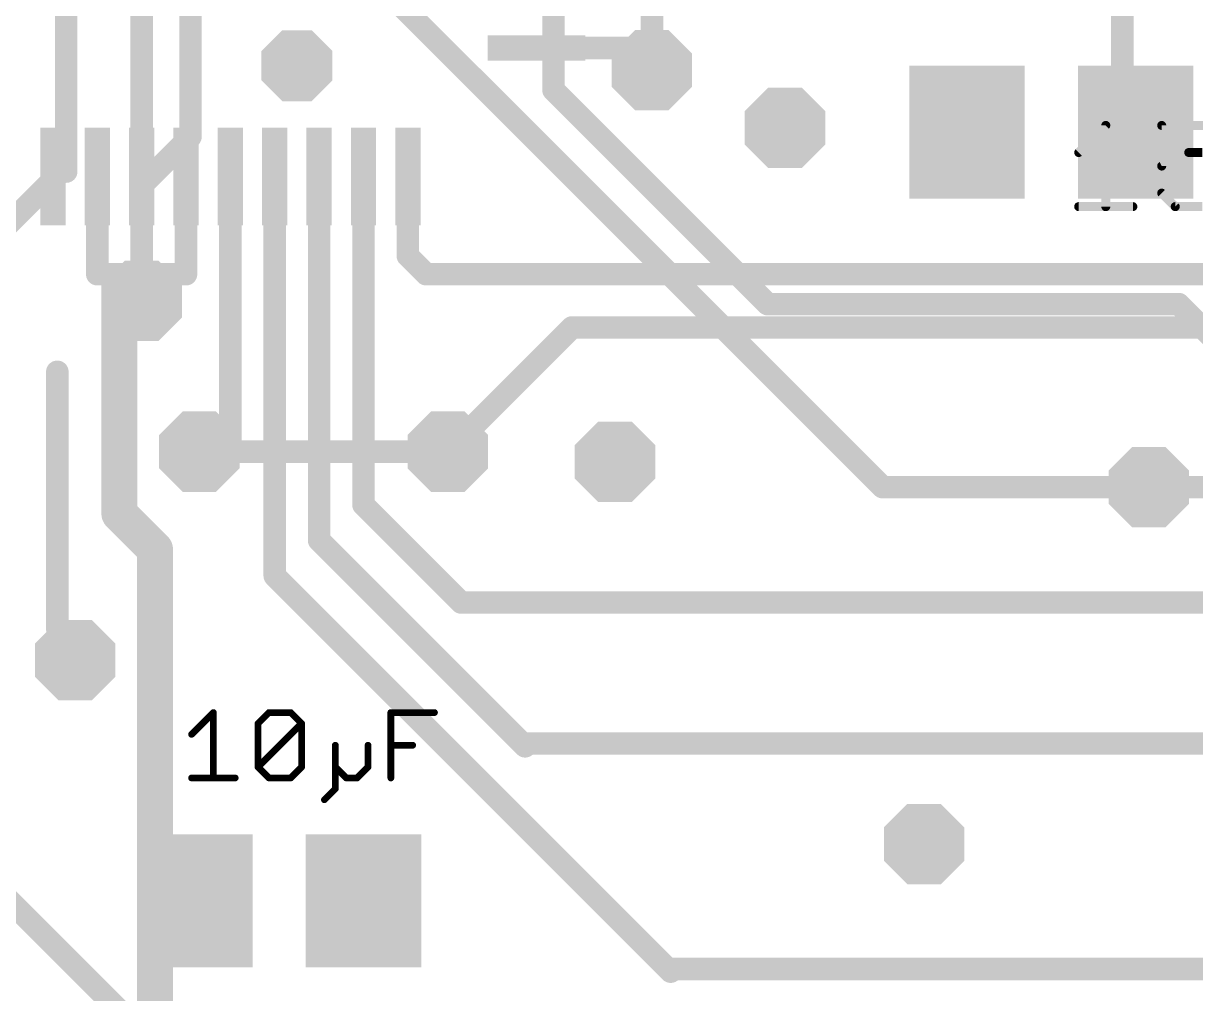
# Model space of a CAD drawing. Extents: x -2.6 to 77.4, y -0.1 to 55.9.
# Drawn here: x 36.32 to 49.53, y 13.69 to 24.63 of the extents above; entities that cross this region are included whole.
import ezdxf

# ---------------------------------------------------------------- set-up
doc = ezdxf.new("R2010")
doc.units = 0
for name, color, linetype in [('1', 12, 'CONTINUOUS'), ('16', 132, 'CONTINUOUS'), ('18', 110, 'CONTINUOUS'), ('27', 253, 'CONTINUOUS')]:
    doc.layers.add(name, color=color, linetype=linetype)

# ---------------------------------------------------------------- blocks, each defined once
blk = doc.blocks.new('RECT')
blk.add_solid([(-0.5, -0.5), (0.5, -0.5), (-0.5, 0.5), (0.5, 0.5)])
blk = doc.blocks.new('OCTAGONV')
at = {"const_width": 0.5}
blk.add_lwpolyline([(-0.25, -0.1036), (-0.25, 0.1036), (-0.1036, 0.25), (0.1036, 0.25), (0.25, 0.1036), (0.25, -0.1036), (0.1036, -0.25), (-0.1036, -0.25), (-0.25, -0.1036), (-0.25, 0.1036)], dxfattribs=at)

msp = doc.modelspace()

# ---------------------------------------------------------------- linework, layer by layer
at = {"layer": '1'}
for points, const_width in [([(48.7, 23.616), (48.7, 25.4)], 0.254), ([(37.65, 22.9), (37.65, 25.3)], 0.254), ([(42.1, 24.35), (43.15, 24.35)], 0.254), ([(43.15, 24.35), (43.4, 24.1)], 0.254), ([(48.85, 23.4), (48.7, 23.616)], 0.254), ([(37.15, 22.9), (37.15, 21.8)], 0.254), ([(38.15, 21.8), (38.15, 22.9)], 0.254), ([(38.65, 19.8), (38.65, 22.9)], 0.254), ([(39.15, 22.9), (39.15, 18.4003)], 0.254), ([(39.65, 22.9), (39.65, 18.8006)], 0.254), ([(40.15, 22.9), (40.15, 19.2011)], 0.254), ([(40.65, 22.0062), (40.65, 22.9)], 0.254), ([(40.8562, 21.8), (40.65, 22.0062)], 0.254), ([(37.15, 21.8), (37.65, 21.8)], 0.254), ([(37.65, 21.8), (38.15, 21.8)], 0.254), ([(37.65, 21.5), (37.65, 21.8)], 0.254), ([(50.1, 21.8), (40.8562, 21.8)], 0.254), ([(37.4, 21.55), (37.4, 21.463)], 0.4064), ([(37.4, 21.463), (37.4, 19.1)], 0.4064), ([(37.613, 21.463), (37.4, 21.463)], 0.254), ([(37.65, 21.5), (37.613, 21.463)], 0.254), ([(41.1, 19.8), (42.5, 21.2)], 0.254), ([(42.5, 21.2), (50.5, 21.2)], 0.254), ([(36.7, 20.7), (36.7, 17.8)], 0.254), ([(38.3, 19.8), (38.65, 19.8)], 0.254), ([(54.387, 19.4), (49, 19.4)], 0.254), ([(37.4, 19.1), (37.8, 18.7)], 0.4064), ([(40.15, 19.2011), (41.2511, 18.1)], 0.254), ([(37.8, 18.7), (37.8, 14.738)], 0.4064), ([(39.65, 18.8006), (41.9716, 16.479)], 0.254), ([(39.15, 18.4003), (43.6113, 13.939)], 0.254), ([(41.2511, 18.1), (51.8, 18.1)], 0.254), ([(41.9716, 16.479), (42.0026, 16.51)], 0.254), ([(42.0026, 16.51), (54.61, 16.51)], 0.254), ([(37.8, 14.738), (37.8, 12.65)], 0.4064), ([(38.25, 14.738), (37.8, 14.738)], 0.4064), ([(43.6113, 13.939), (43.6423, 13.97)], 0.254), ([(43.6423, 13.97), (54.61, 13.97)], 0.254)]:
    msp.add_lwpolyline(points, dxfattribs=dict(at, const_width=const_width))
for points, const_width in [([(42.1, 24.4135, 1), (42.1, 24.2865)], 0.127), ([(43.1949, 24.3949, 1), (43.1051, 24.3051)], 0.127), ([(43.15, 24.2865, 1), (43.15, 24.4135)], 0.127), ([(43.3551, 24.0551, 1), (43.4449, 24.1449)], 0.127), ([(48.7522, 23.6522, 1), (48.6478, 23.5798)], 0.127), ([(48.6365, 23.616, 1), (48.7635, 23.616)], 0.127), ([(48.7978, 23.3638, 1), (48.9022, 23.4362)], 0.127), ([(37.2135, 22.9, 1), (37.0865, 22.9)], 0.127), ([(38.2135, 22.9, 1), (38.0865, 22.9)], 0.127), ([(38.7135, 22.9, 1), (38.5865, 22.9)], 0.127), ([(39.2135, 22.9, 1), (39.0865, 22.9)], 0.127), ([(39.7135, 22.9, 1), (39.5865, 22.9)], 0.127), ([(40.2135, 22.9, 1), (40.0865, 22.9)], 0.127), ([(40.7135, 22.9, 1), (40.5865, 22.9)], 0.127), ([(37.5865, 22.9, 1), (37.7135, 22.9)], 0.127), ([(40.6949, 22.0511, 1), (40.6051, 21.9613)], 0.127), ([(40.5865, 22.0062, 1), (40.7135, 22.0062)], 0.127), ([(37.15, 21.8635, 1), (37.15, 21.7365)], 0.127), ([(37.65, 21.8635, 1), (37.65, 21.7365)], 0.127), ([(37.7135, 21.8, 1), (37.5865, 21.8)], 0.127), ([(37.65, 21.7365, 1), (37.65, 21.8635)], 0.127), ([(38.15, 21.7365, 1), (38.15, 21.8635)], 0.127), ([(40.8562, 21.8635, 1), (40.8562, 21.7365)], 0.127), ([(37.0865, 21.8, 1), (37.2135, 21.8)], 0.127), ([(38.0865, 21.8, 1), (38.2135, 21.8)], 0.127), ([(40.8113, 21.7551, 1), (40.9011, 21.8449)], 0.127), ([(37.5016, 21.55, 1), (37.2984, 21.55)], 0.2032), ([(37.5016, 21.463, 1), (37.2984, 21.463)], 0.2032), ([(37.2984, 21.463, 1), (37.5016, 21.463)], 0.2032), ([(37.4, 21.5265, 1), (37.4, 21.3995)], 0.127), ([(37.5681, 21.5079, 1), (37.6579, 21.4181)], 0.127), ([(37.5865, 21.5, 1), (37.7135, 21.5)], 0.127), ([(37.6949, 21.4551, 1), (37.6051, 21.5449)], 0.127), ([(37.613, 21.3995, 1), (37.613, 21.5265)], 0.127), ([(42.5, 21.2635, 1), (42.5, 21.1365)], 0.127), ([(42.5449, 21.1551, 1), (42.4551, 21.2449)], 0.127), ([(36.7635, 20.7, 1), (36.6365, 20.7)], 0.127), ([(38.3, 19.8635, 1), (38.3, 19.7365)], 0.127), ([(38.5865, 19.8, 1), (38.7135, 19.8)], 0.127), ([(38.65, 19.7365, 1), (38.65, 19.8635)], 0.127), ([(41.0551, 19.8449, 1), (41.1449, 19.7551)], 0.127), ([(49, 19.4635, 1), (49, 19.3365)], 0.127), ([(37.4718, 19.1718, 1), (37.3282, 19.0282)], 0.2032), ([(40.1949, 19.246, 1), (40.1051, 19.1562)], 0.127), ([(37.2984, 19.1, 1), (37.5016, 19.1)], 0.2032), ([(40.0865, 19.2011, 1), (40.2135, 19.2011)], 0.127), ([(37.9016, 18.7, 1), (37.6984, 18.7)], 0.2032), ([(39.6949, 18.8455, 1), (39.6051, 18.7557)], 0.127), ([(37.7282, 18.6282, 1), (37.8718, 18.7718)], 0.2032), ([(39.5865, 18.8006, 1), (39.7135, 18.8006)], 0.127), ([(39.1949, 18.4452, 1), (39.1051, 18.3554)], 0.127), ([(39.0865, 18.4003, 1), (39.2135, 18.4003)], 0.127), ([(41.2511, 18.1635, 1), (41.2511, 18.0365)], 0.127), ([(41.2062, 18.0551, 1), (41.296, 18.1449)], 0.127), ([(36.6365, 17.8, 1), (36.7635, 17.8)], 0.127), ([(41.9267, 16.5239, 1), (42.0165, 16.4341)], 0.127), ([(41.9267, 16.4341, 1), (42.0165, 16.5239)], 0.127), ([(42.0026, 16.5735, 1), (42.0026, 16.4465)], 0.127), ([(42.0475, 16.4651, 1), (41.9577, 16.5549)], 0.127), ([(37.9016, 14.738, 1), (37.6984, 14.738)], 0.2032), ([(37.8, 14.8396, 1), (37.8, 14.6364)], 0.2032), ([(38.25, 14.6364, 1), (38.25, 14.8396)], 0.2032), ([(37.6984, 14.738, 1), (37.9016, 14.738)], 0.2032), ([(43.5664, 13.9839, 1), (43.6562, 13.8941)], 0.127), ([(43.5664, 13.8941, 1), (43.6562, 13.9839)], 0.127), ([(43.6423, 14.0335, 1), (43.6423, 13.9065)], 0.127), ([(43.6872, 13.9251, 1), (43.5974, 14.0149)], 0.127)]:
    msp.add_lwpolyline(points, format="xyb", dxfattribs=dict(at, const_width=const_width))
at = {"layer": '16', "const_width": 0.254}
for points in [[(43.4, 24.1), (43.4, 31.4)], [(42.291, 28.575), (42.291, 23.876)], [(38.2, 28.24), (38.2, 23.35)], [(46, 19.4), (39.446, 25.954)], [(36.8, 25.3), (36.8, 22.957)], [(42.291, 23.876), (44.704, 21.463)], [(38.2, 23.35), (37.65, 22.8)], [(36.743, 22.957), (35.7, 21.914)], [(36.8, 22.957), (36.743, 22.957)], [(37.65, 22.8), (37.65, 21.5)], [(44.704, 21.463), (49.337, 21.463)], [(50.5, 20.3), (49.337, 21.463)], [(41.1, 19.8), (38.3, 19.8)], [(49, 19.4), (46, 19.4)], [(40.8, 10.1), (35.7, 15.2)]]:
    msp.add_lwpolyline(points, dxfattribs=at)
at = {"layer": '16', "const_width": 0.127}
for points in [[(43.3365, 24.1, 1), (43.4635, 24.1)], [(42.3359, 23.9209, 1), (42.2461, 23.8311)], [(42.2275, 23.876, 1), (42.3545, 23.876)], [(38.1365, 23.35, 1), (38.2635, 23.35)], [(38.2449, 23.3051, 1), (38.1551, 23.3949)], [(36.743, 23.0205, 1), (36.743, 22.8935)], [(36.7879, 22.9121, 1), (36.6981, 23.0019)], [(36.7365, 22.957, 1), (36.8635, 22.957)], [(36.8, 22.8935, 1), (36.8, 23.0205)], [(37.7135, 22.8, 1), (37.5865, 22.8)], [(37.6051, 22.8449, 1), (37.6949, 22.7551)], [(37.5865, 21.5, 1), (37.7135, 21.5)], [(44.704, 21.5265, 1), (44.704, 21.3995)], [(44.6591, 21.4181, 1), (44.7489, 21.5079)], [(49.3819, 21.5079, 1), (49.2921, 21.4181)], [(49.337, 21.3995, 1), (49.337, 21.5265)], [(38.3, 19.8635, 1), (38.3, 19.7365)], [(41.1, 19.7365, 1), (41.1, 19.8635)], [(46, 19.4635, 1), (46, 19.3365)], [(45.9551, 19.3551, 1), (46.0449, 19.4449)], [(49, 19.3365, 1), (49, 19.4635)]]:
    msp.add_lwpolyline(points, format="xyb", dxfattribs=at)
at = {"layer": '27'}
for points, const_width in [([(48.2092, 23.1719), (48.5143, 23.477)], 0.1016), ([(48.5143, 23.477), (48.5143, 22.5618)], 0.1016), ([(49.7549, 23.477), (49.1447, 23.477)], 0.1016), ([(49.1447, 23.477), (49.1447, 23.0194)], 0.1016), ([(49.1447, 23.0194), (49.4498, 23.1719)], 0.1016), ([(49.4498, 23.1719), (49.6023, 23.1719)], 0.1016), ([(49.2973, 22.5618), (49.1447, 22.7143)], 0.1016), ([(48.2092, 22.5618), (48.8193, 22.5618)], 0.1016), ([(49.6023, 22.5618), (49.2973, 22.5618)], 0.1016), ([(38.2129, 16.6138), (38.4587, 16.8595)], 0.0762), ([(38.4587, 16.8595), (38.4587, 16.1223)], 0.0762), ([(38.9614, 16.7367), (39.0842, 16.8595)], 0.0762), ([(38.9614, 16.2452), (38.9614, 16.7367)], 0.0762), ([(38.9614, 16.2452), (39.4528, 16.7367)], 0.0762), ([(39.0842, 16.8595), (39.33, 16.8595)], 0.0762), ([(39.33, 16.8595), (39.4528, 16.7367)], 0.0762), ([(39.4528, 16.7367), (39.4528, 16.2452)], 0.0762), ([(40.4582, 16.1223), (40.4582, 16.8595)], 0.0762), ([(40.4582, 16.8595), (40.9497, 16.8595)], 0.0762), ([(39.8326, 16.4909), (39.8326, 16.2452)], 0.0762), ([(40.2013, 16.2452), (40.2013, 16.4909)], 0.0762), ([(40.4582, 16.4909), (40.7039, 16.4909)], 0.0762), ([(39.0842, 16.1223), (38.9614, 16.2452)], 0.0762), ([(39.4528, 16.2452), (39.33, 16.1223)], 0.0762), ([(39.8326, 16.2452), (39.9555, 16.1223)], 0.0762), ([(39.8326, 16.2452), (39.8326, 15.9994)], 0.0762), ([(40.0784, 16.1223), (40.2013, 16.2452)], 0.0762), ([(38.2129, 16.1223), (38.7044, 16.1223)], 0.0762), ([(39.33, 16.1223), (39.0842, 16.1223)], 0.0762), ([(39.9555, 16.1223), (40.0784, 16.1223)], 0.0762), ([(39.8326, 15.9994), (39.7098, 15.8766)], 0.0762)]:
    msp.add_lwpolyline(points, dxfattribs=dict(at, const_width=const_width))
for points, const_width in [([(48.5397, 23.477, 1), (48.4889, 23.477)], 0.0508), ([(48.5322, 23.459, 1), (48.4963, 23.4949)], 0.0508), ([(49.1447, 23.5024, 1), (49.1447, 23.4516)], 0.0508), ([(49.1701, 23.477, 1), (49.1193, 23.477)], 0.0508), ([(48.1913, 23.1899, 1), (48.2272, 23.154)], 0.0508), ([(49.4498, 23.1973, 1), (49.4498, 23.1465)], 0.0508), ([(49.4612, 23.1492, 1), (49.4384, 23.1946)], 0.0508), ([(49.1193, 23.0194, 1), (49.1701, 23.0194)], 0.0508), ([(49.1334, 23.0421, 1), (49.1561, 22.9967)], 0.0508), ([(49.1627, 22.7323, 1), (49.1268, 22.6964)], 0.0508), ([(48.2092, 22.5872, 1), (48.2092, 22.5364)], 0.0508), ([(48.4889, 22.5618, 1), (48.5397, 22.5618)], 0.0508), ([(48.8193, 22.5364, 1), (48.8193, 22.5872)], 0.0508), ([(49.2973, 22.5872, 1), (49.2973, 22.5364)], 0.0508), ([(49.2793, 22.5438, 1), (49.3152, 22.5798)], 0.0508), ([(38.4777, 16.8595, 1), (38.4396, 16.8595)], 0.0381), ([(38.4721, 16.8461, 1), (38.4452, 16.873)], 0.0381), ([(38.9804, 16.7367, 1), (38.9423, 16.7367)], 0.0381), ([(39.0842, 16.8786, 1), (39.0842, 16.8405)], 0.0381), ([(39.0977, 16.8461, 1), (39.0708, 16.873)], 0.0381), ([(39.3434, 16.873, 1), (39.3165, 16.8461)], 0.0381), ([(39.33, 16.8405, 1), (39.33, 16.8786)], 0.0381), ([(39.4719, 16.7367, 1), (39.4338, 16.7367)], 0.0381), ([(39.4663, 16.7232, 1), (39.4394, 16.7501)], 0.0381), ([(40.4772, 16.8595, 1), (40.4391, 16.8595)], 0.0381), ([(40.4582, 16.8786, 1), (40.4582, 16.8405)], 0.0381), ([(40.9497, 16.8405, 1), (40.9497, 16.8786)], 0.0381), ([(38.1995, 16.6273, 1), (38.2264, 16.6003)], 0.0381), ([(38.9479, 16.7501, 1), (38.9748, 16.7232)], 0.0381), ([(39.4394, 16.7232, 1), (39.4663, 16.7501)], 0.0381), ([(39.8517, 16.4909, 1), (39.8136, 16.4909)], 0.0381), ([(40.2203, 16.4909, 1), (40.1822, 16.4909)], 0.0381), ([(40.4582, 16.51, 1), (40.4582, 16.4719)], 0.0381), ([(40.7039, 16.4719, 1), (40.7039, 16.51)], 0.0381), ([(38.9748, 16.2586, 1), (38.9479, 16.2317)], 0.0381), ([(38.9479, 16.2586, 1), (38.9748, 16.2317)], 0.0381), ([(38.9423, 16.2452, 1), (38.9804, 16.2452)], 0.0381), ([(39.4338, 16.2452, 1), (39.4719, 16.2452)], 0.0381), ([(39.4663, 16.2317, 1), (39.4394, 16.2586)], 0.0381), ([(39.8517, 16.2452, 1), (39.8136, 16.2452)], 0.0381), ([(39.8461, 16.2586, 1), (39.8192, 16.2317)], 0.0381), ([(39.8136, 16.2452, 1), (39.8517, 16.2452)], 0.0381), ([(40.1822, 16.2452, 1), (40.2203, 16.2452)], 0.0381), ([(40.2147, 16.2317, 1), (40.1878, 16.2586)], 0.0381), ([(38.2129, 16.1413, 1), (38.2129, 16.1032)], 0.0381), ([(38.4396, 16.1223, 1), (38.4777, 16.1223)], 0.0381), ([(38.7044, 16.1032, 1), (38.7044, 16.1413)], 0.0381), ([(39.0842, 16.1413, 1), (39.0842, 16.1032)], 0.0381), ([(39.0708, 16.1088, 1), (39.0977, 16.1358)], 0.0381), ([(39.3165, 16.1358, 1), (39.3434, 16.1088)], 0.0381), ([(39.33, 16.1032, 1), (39.33, 16.1413)], 0.0381), ([(39.9555, 16.1413, 1), (39.9555, 16.1032)], 0.0381), ([(39.942, 16.1088, 1), (39.969, 16.1358)], 0.0381), ([(40.0649, 16.1358, 1), (40.0919, 16.1088)], 0.0381), ([(40.0784, 16.1032, 1), (40.0784, 16.1413)], 0.0381), ([(40.4391, 16.1223, 1), (40.4772, 16.1223)], 0.0381), ([(39.8136, 15.9994, 1), (39.8517, 15.9994)], 0.0381), ([(39.8461, 15.986, 1), (39.8192, 16.0129)], 0.0381), ([(39.6963, 15.89, 1), (39.7232, 15.8631)], 0.0381)]:
    msp.add_lwpolyline(points, format="xyb", dxfattribs=dict(at, const_width=const_width))

# ---------------------------------------------------------------- block references
at = {"layer": '1'}
for p, xscale, yscale, rotation in [((42.1, 24.35), 0.285, 1.1, 90), ((46.95, 23.4), 1.3, 1.5, 180), ((48.85, 23.4), 1.3, 1.5, 180), ((36.65, 22.9), 1.1, 0.285, 90), ((37.15, 22.9), 1.1, 0.285, 90), ((37.65, 22.9), 1.1, 0.285, 90), ((38.15, 22.9), 1.1, 0.285, 90), ((38.65, 22.9), 1.1, 0.285, 90), ((39.15, 22.9), 1.1, 0.285, 90), ((39.65, 22.9), 1.1, 0.285, 90), ((40.15, 22.9), 1.1, 0.285, 90), ((40.65, 22.9), 1.1, 0.285, 90)]:
    msp.add_blockref('RECT', p, dxfattribs=dict(at, xscale=xscale, yscale=yscale, rotation=rotation))
at = {"layer": '1', "xscale": 1.3, "yscale": 1.5}
for p in [(38.25, 14.738), (40.15, 14.738)]:
    msp.add_blockref('RECT', p, dxfattribs=at)
at = {"layer": '18'}
for p, xscale, yscale in [((39.4, 24.15), 0.8001, 0.8001), ((39.4, 24.15), 0.8001, 0.8001), ((43.4, 24.1), 0.9064, 0.9064), ((43.4, 24.1), 0.9064, 0.9064), ((44.9, 23.45), 0.9064, 0.9064), ((44.9, 23.45), 0.9064, 0.9064), ((37.65, 21.5), 0.9064, 0.9064), ((37.65, 21.5), 0.9064, 0.9064), ((38.3, 19.8), 0.9064, 0.9064), ((38.3, 19.8), 0.9064, 0.9064), ((41.1, 19.8), 0.9064, 0.9064), ((41.1, 19.8), 0.9064, 0.9064), ((42.984, 19.685), 0.9064, 0.9064), ((42.984, 19.685), 0.9064, 0.9064), ((49, 19.4), 0.9064, 0.9064), ((49, 19.4), 0.9064, 0.9064), ((36.9, 17.45), 0.9064, 0.9064), ((36.9, 17.45), 0.9064, 0.9064), ((46.467, 15.377), 0.9064, 0.9064), ((46.467, 15.377), 0.9064, 0.9064)]:
    msp.add_blockref('OCTAGONV', p, dxfattribs=dict(at, xscale=xscale, yscale=yscale))

doc.saveas('drawing.dxf')
